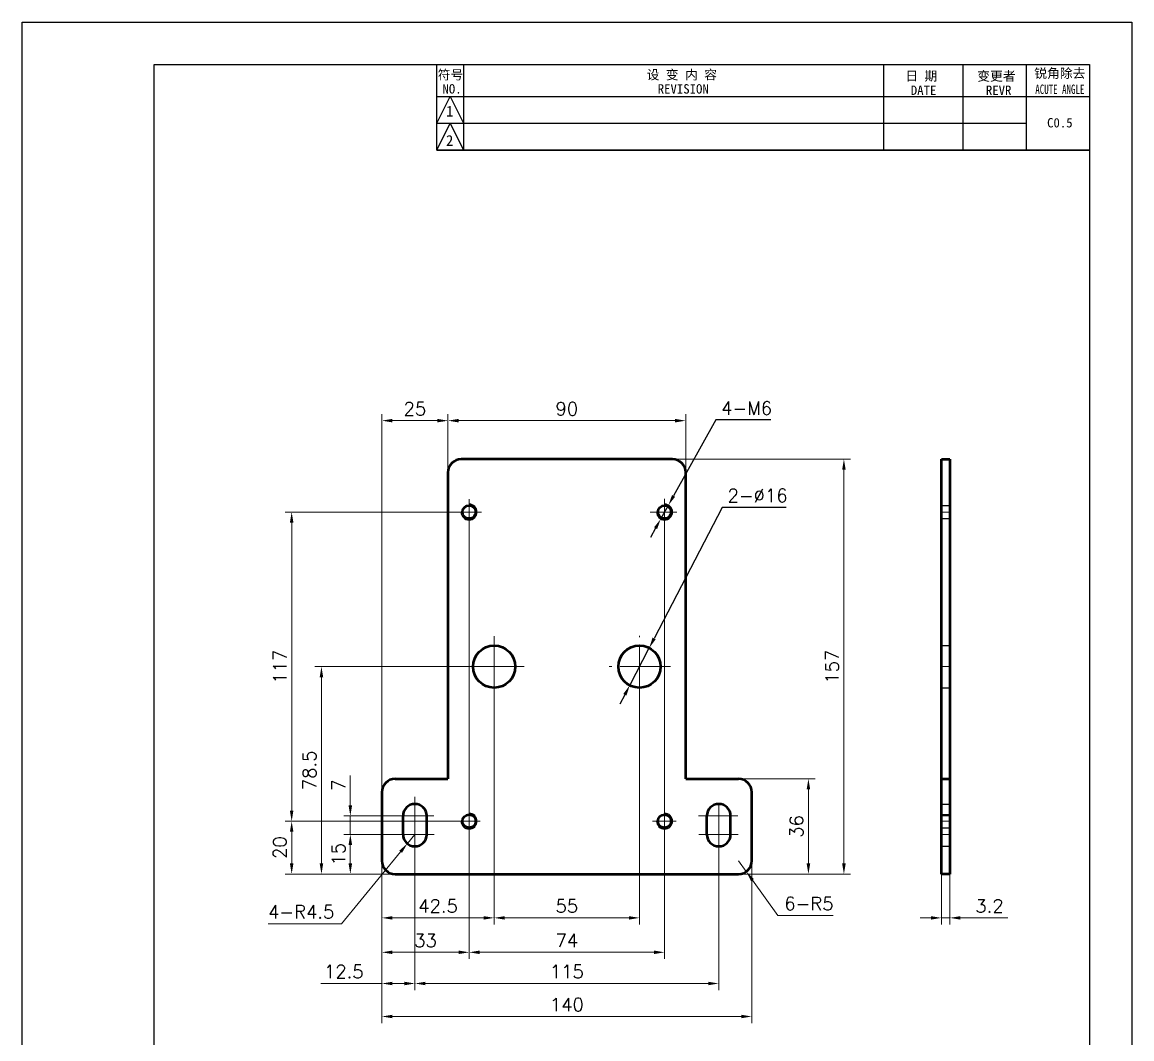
# Model space of a CAD drawing. Header units: millimetres. Extents: x -168473 to -148463, y 295526 to 306160.
# Drawn here: x -150508.3 to -150088.3, y 302549.8 to 302934.5 of the extents above; entities that cross this region are included whole.
import ezdxf
from ezdxf.enums import TextEntityAlignment as Align

# ---------------------------------------------------------------- set-up
doc = ezdxf.new("R2010")
doc.units = ezdxf.units.MM
doc.linetypes.add('CENTER2', pattern=[28.575, 19.05, -3.175, 3.175, -3.175])
doc.linetypes.add('DASHED2', pattern=[9.525, 6.35, -3.175])
for name, color, linetype, lineweight in [('A4', 3, 'Continuous', 20), ('中心线', 2, 'CENTER2', 13), ('尺寸线', 3, 'Continuous', 13), ('粗实线', 7, 'Continuous', 50), ('细实线', 4, 'Continuous', 25), ('虚线', 2, 'DASHED2', 25)]:
    doc.layers.add(name, color=color, linetype=linetype, lineweight=lineweight)
doc.styles.add('CH-1', font='')
doc.styles.get("Standard").update_dxf_attribs({"font": 'txt', "bigfont": 'gbcbig.shx'})
doc.styles.get('CH-1').set_extended_font_data('SimSun')
doc.dimstyles.new('副本02', dxfattribs={"dimscale": 2, "dimtxt": 2.5, "dimasz": 2, "dimexe": 1.25, "dimexo": 0, "dimgap": 1, "dimtad": 1, "dimdsep": 46, "dimtxsty": 'Standard', "dimcen": 0.5, "dimclrd": 3, "dimclre": 3, "dimclrt": 1, "dimadec": 1, "dimazin": 2, "dimtfac": 1, "dimtmove": 0, "dimatfit": 3, "dimfxl": 0, "dimtolj": 1, "dimlwd": -1, "dimlwe": -1, "dimarcsym": 0})
doc.dimstyles.new('副本02$3', dxfattribs={"dimscale": 2, "dimtxt": 2.5, "dimasz": 2, "dimexe": 1.25, "dimexo": 0, "dimgap": 1, "dimtad": 1, "dimtoh": 1, "dimdsep": 46, "dimtxsty": 'Standard', "dimcen": 0.5, "dimclrd": 3, "dimclre": 3, "dimclrt": 1, "dimadec": 1, "dimazin": 2, "dimtfac": 1, "dimtmove": 0, "dimatfit": 3, "dimfxl": 0, "dimtolj": 1, "dimlwd": -1, "dimlwe": -1, "dimarcsym": 0})
doc.dimstyles.new('副本02$4', dxfattribs={"dimscale": 2, "dimtxt": 2.5, "dimasz": 2, "dimexe": 1.25, "dimexo": 0, "dimgap": 1, "dimtad": 1, "dimtih": 1, "dimtoh": 1, "dimdsep": 46, "dimtxsty": 'Standard', "dimcen": 0.5, "dimclrd": 3, "dimclre": 3, "dimclrt": 1, "dimadec": 1, "dimazin": 2, "dimtfac": 1, "dimtmove": 0, "dimatfit": 3, "dimfxl": 0, "dimtolj": 1, "dimlwd": -1, "dimlwe": -1, "dimarcsym": 0})

# ---------------------------------------------------------------- blocks, each defined once
blk = doc.blocks.new('A$C0BB32EA6')
for p, q in [((-116.6, -171.23), (-116.6, 125.77)), ((-116.6, 125.77), (93.4, 125.77)), ((93.4, 125.77), (93.4, -171.23)), ((-91.6, 117.77), (85.4, 117.77)), ((-91.6, -161.23), (-91.6, 117.77)), ((-91.6, 101.56), (-91.6, 117.77)), ((-38.15, 101.56), (-38.15, 117.77)), ((-38.15, 117.77), (73.4, 117.77)), ((-38.15, 117.77), (73.4, 117.77)), ((-38.15, 117.77), (73.4, 117.77)), ((-38.15, 117.77), (73.4, 117.77)), ((-33.08, 117.77), (-33.08, 101.56)), ((46.4, 117.77), (46.4, 101.56)), ((46.4, 117.77), (46.4, 101.56)), ((46.4, 117.77), (46.4, 101.56)), ((46.4, 117.77), (46.4, 101.56)), ((46.4, 117.77), (46.4, 101.56)), ((61.4, 117.77), (61.4, 101.56)), ((61.4, 117.77), (61.4, 101.56)), ((61.4, 117.77), (61.4, 101.56)), ((61.4, 117.77), (61.4, 101.56)), ((61.4, 117.77), (61.4, 101.56)), ((73.4, 117.77), (73.4, 101.56)), ((73.4, 117.77), (73.4, 101.56)), ((73.4, 117.77), (73.4, 101.56)), ((73.4, 117.77), (73.4, 101.56)), ((73.4, 117.77), (73.4, 101.56)), ((85.4, 117.77), (85.4, -161.23)), ((-38.15, 106.63), (-35.61, 111.7)), ((-38.15, 111.7), (73.4, 111.7)), ((-38.15, 111.7), (73.4, 111.7)), ((-38.15, 111.7), (73.4, 111.7)), ((-38.15, 111.7), (73.4, 111.7)), ((-35.61, 111.7), (-33.08, 106.63)), ((73.4, 111.7), (85.4, 111.7)), ((73.4, 111.7), (85.4, 111.7)), ((73.4, 111.7), (85.4, 111.7)), ((73.4, 111.7), (85.4, 111.7)), ((-38.15, 101.56), (-35.61, 106.63)), ((-38.15, 106.63), (73.4, 106.63)), ((-38.15, 106.63), (73.4, 106.63)), ((-38.15, 106.63), (73.4, 106.63)), ((-38.15, 106.63), (73.4, 106.63)), ((-35.61, 106.63), (-33.08, 101.56)), ((-38.15, 101.56), (85.4, 101.56)), ((85.4, 101.56), (-38.15, 101.56)), ((-38.15, 101.56), (85.4, 101.56)), ((-38.15, 101.56), (85.4, 101.56)), ((-86.53, -161.23), (85.4, -161.23)), ((93.4, -171.23), (-116.6, -171.23))]:
    blk.add_line(p, q)
at = {"style": 'CH-1'}
for s, height, p in [('符号', 1.775, (-35.53, 115.86)), ('设 变 内 容', 1.775, (8.24, 115.86)), ('日 期', 1.775, (53.57, 115.61)), ('变更者', 1.775, (67.78, 115.61)), ('锐角除去', 1.775, (79.78, 116.14)), ('NO.', 1.775, (-35.25, 113.15)), ('REVISION', 1.775, (8.51, 113.15)), ('DATE', 1.775, (53.99, 112.89)), ('REVR', 1.775, (68.2, 112.89)), ('1', 2.03, (-35.7, 108.92)), ('C0.5', 1.775, (79.78, 106.74)), ('2', 2.03, (-35.7, 103.38))]:
    blk.add_text(s, height=height, dxfattribs=at).set_placement(p, align=Align.MIDDLE)
at = {"style": 'CH-1', "width": 0.7}
blk.add_text('ACUTE ANGLE', height=1.7746, dxfattribs=at).set_placement((79.78, 113.08), align=Align.MIDDLE)
blk = doc.blocks.new('*D7241')
at = {"layer": 'Defpoints', "color": 0}
for p in [(-150359.69, 302627.15), (-150372.19, 302617), (-150359.69, 302570.73)]:
    blk.add_point(p, dxfattribs=at)
at = {"layer": '尺寸线', "color": 3}
for p, q in [((-150359.69, 302627.15), (-150359.69, 302568.23)), ((-150372.19, 302617), (-150372.19, 302568.23)), ((-150372.19, 302570.73), (-150395.28, 302570.73)), ((-150363.69, 302570.73), (-150368.19, 302570.73))]:
    blk.add_line(p, q, dxfattribs=at)
for points in [[(-150368.19, 302571.39), (-150368.19, 302570.06), (-150372.19, 302570.73)], [(-150363.69, 302571.39), (-150363.69, 302570.06), (-150359.69, 302570.73)]]:
    blk.add_solid(points, dxfattribs=at)
at = {"layer": '尺寸线', "color": 1, "insert": (-150386.61, 302575.23), "char_height": 5, "attachment_point": 5}
blk.add_mtext('\\A1;12.5', dxfattribs=at)
blk = doc.blocks.new('*D7242')
at = {"layer": 'Defpoints', "color": 0}
for p in [(-150359.69, 302627.15), (-150244.69, 302627.15), (-150244.69, 302570.73)]:
    blk.add_point(p, dxfattribs=at)
at = {"layer": '尺寸线', "color": 3}
for p, q in [((-150359.69, 302627.15), (-150359.69, 302568.23)), ((-150244.69, 302627.15), (-150244.69, 302568.23)), ((-150355.69, 302570.73), (-150248.69, 302570.73))]:
    blk.add_line(p, q, dxfattribs=at)
for points in [[(-150355.69, 302571.39), (-150355.69, 302570.06), (-150359.69, 302570.73)], [(-150248.69, 302571.39), (-150248.69, 302570.06), (-150244.69, 302570.73)]]:
    blk.add_solid(points, dxfattribs=at)
at = {"layer": '尺寸线', "color": 1, "insert": (-150302.19, 302575.23), "char_height": 5, "attachment_point": 5}
blk.add_mtext('\\A1;115', dxfattribs=at)
blk = doc.blocks.new('*D7243')
at = {"layer": 'Defpoints', "color": 0}
for p in [(-150339.19, 302632.15), (-150372.19, 302617), (-150372.19, 302582.53)]:
    blk.add_point(p, dxfattribs=at)
at = {"layer": '尺寸线', "color": 3}
for p, q in [((-150339.19, 302632.15), (-150339.19, 302580.03)), ((-150372.19, 302617), (-150372.19, 302580.03)), ((-150343.19, 302582.53), (-150368.19, 302582.53))]:
    blk.add_line(p, q, dxfattribs=at)
for points in [[(-150368.19, 302583.2), (-150368.19, 302581.87), (-150372.19, 302582.53)], [(-150343.19, 302583.2), (-150343.19, 302581.87), (-150339.19, 302582.53)]]:
    blk.add_solid(points, dxfattribs=at)
at = {"layer": '尺寸线', "color": 1, "insert": (-150355.69, 302587.03), "char_height": 5, "attachment_point": 5}
blk.add_mtext('\\A1;33', dxfattribs=at)
blk = doc.blocks.new('*D7244')
at = {"layer": 'Defpoints', "color": 0}
for p in [(-150339.19, 302749.15), (-150265.19, 302749.15), (-150265.19, 302582.53)]:
    blk.add_point(p, dxfattribs=at)
at = {"layer": '尺寸线', "color": 3}
for p, q in [((-150339.19, 302749.15), (-150339.19, 302580.03)), ((-150265.19, 302749.15), (-150265.19, 302580.03)), ((-150335.19, 302582.53), (-150269.19, 302582.53))]:
    blk.add_line(p, q, dxfattribs=at)
for points in [[(-150335.19, 302583.2), (-150335.19, 302581.87), (-150339.19, 302582.53)], [(-150269.19, 302583.2), (-150269.19, 302581.87), (-150265.19, 302582.53)]]:
    blk.add_solid(points, dxfattribs=at)
at = {"layer": '尺寸线', "color": 1, "insert": (-150302.19, 302587.03), "char_height": 5, "attachment_point": 5}
blk.add_mtext('\\A1;74', dxfattribs=at)
blk = doc.blocks.new('*D7245')
at = {"layer": 'Defpoints', "color": 0}
for p in [(-150329.69, 302690.65), (-150372.19, 302617), (-150329.69, 302595.56)]:
    blk.add_point(p, dxfattribs=at)
at = {"layer": '尺寸线', "color": 3}
for p, q in [((-150329.69, 302690.65), (-150329.69, 302593.06)), ((-150372.19, 302617), (-150372.19, 302593.06)), ((-150368.19, 302595.56), (-150333.69, 302595.56))]:
    blk.add_line(p, q, dxfattribs=at)
for points in [[(-150368.19, 302596.22), (-150368.19, 302594.89), (-150372.19, 302595.56)], [(-150333.69, 302596.22), (-150333.69, 302594.89), (-150329.69, 302595.56)]]:
    blk.add_solid(points, dxfattribs=at)
at = {"layer": '尺寸线', "color": 1, "insert": (-150350.94, 302600.06), "char_height": 5, "attachment_point": 5}
blk.add_mtext('\\A1;42.5', dxfattribs=at)
blk = doc.blocks.new('*D7246')
at = {"layer": 'Defpoints', "color": 0}
for p in [(-150329.69, 302690.65), (-150274.69, 302690.65), (-150274.69, 302595.56)]:
    blk.add_point(p, dxfattribs=at)
at = {"layer": '尺寸线', "color": 3}
for p, q in [((-150329.69, 302690.65), (-150329.69, 302593.06)), ((-150274.69, 302690.65), (-150274.69, 302593.06)), ((-150325.69, 302595.56), (-150278.69, 302595.56))]:
    blk.add_line(p, q, dxfattribs=at)
for points in [[(-150325.69, 302596.22), (-150325.69, 302594.89), (-150329.69, 302595.56)], [(-150278.69, 302596.22), (-150278.69, 302594.89), (-150274.69, 302595.56)]]:
    blk.add_solid(points, dxfattribs=at)
at = {"layer": '尺寸线', "color": 1, "insert": (-150302.19, 302600.06), "char_height": 5, "attachment_point": 5}
blk.add_mtext('\\A1;55', dxfattribs=at)
blk = doc.blocks.new('*D7247')
at = {"layer": 'Defpoints', "color": 0}
for p in [(-150347.19, 302783.74), (-150347.19, 302764.15), (-150372.19, 302643.15)]:
    blk.add_point(p, dxfattribs=at)
at = {"layer": '尺寸线', "color": 3}
for p, q in [((-150372.19, 302643.15), (-150372.19, 302786.24)), ((-150368.19, 302783.74), (-150351.19, 302783.74)), ((-150347.19, 302764.15), (-150347.19, 302786.24))]:
    blk.add_line(p, q, dxfattribs=at)
for points in [[(-150368.19, 302784.41), (-150368.19, 302783.08), (-150372.19, 302783.74)], [(-150351.19, 302784.41), (-150351.19, 302783.08), (-150347.19, 302783.74)]]:
    blk.add_solid(points, dxfattribs=at)
at = {"layer": '尺寸线', "color": 1, "insert": (-150359.69, 302788.24), "char_height": 5, "attachment_point": 5}
blk.add_mtext('\\A1;25', dxfattribs=at)
blk = doc.blocks.new('*D7248')
at = {"layer": 'Defpoints', "color": 0}
for p in [(-150257.19, 302783.74), (-150347.19, 302764.15), (-150257.19, 302764.15)]:
    blk.add_point(p, dxfattribs=at)
at = {"layer": '尺寸线', "color": 3}
for p, q in [((-150347.19, 302764.15), (-150347.19, 302786.24)), ((-150343.19, 302783.74), (-150261.19, 302783.74)), ((-150257.19, 302764.15), (-150257.19, 302786.24))]:
    blk.add_line(p, q, dxfattribs=at)
for points in [[(-150343.19, 302784.41), (-150343.19, 302783.08), (-150347.19, 302783.74)], [(-150261.19, 302784.41), (-150261.19, 302783.08), (-150257.19, 302783.74)]]:
    blk.add_solid(points, dxfattribs=at)
at = {"layer": '尺寸线', "color": 1, "insert": (-150302.19, 302788.24), "char_height": 5, "attachment_point": 5}
blk.add_mtext('\\A1;90', dxfattribs=at)
blk = doc.blocks.new('*D7249')
at = {"layer": 'Defpoints', "color": 0}
for p in [(-150372.19, 302617), (-150232.19, 302617.15), (-150232.19, 302558.23)]:
    blk.add_point(p, dxfattribs=at)
at = {"layer": '尺寸线', "color": 3}
for p, q in [((-150372.19, 302617), (-150372.19, 302555.73)), ((-150232.19, 302617.15), (-150232.19, 302555.73)), ((-150368.19, 302558.23), (-150236.19, 302558.23))]:
    blk.add_line(p, q, dxfattribs=at)
for points in [[(-150368.19, 302558.9), (-150368.19, 302557.57), (-150372.19, 302558.23)], [(-150236.19, 302558.9), (-150236.19, 302557.57), (-150232.19, 302558.23)]]:
    blk.add_solid(points, dxfattribs=at)
at = {"layer": '尺寸线', "color": 1, "insert": (-150302.19, 302562.73), "char_height": 5, "attachment_point": 5}
blk.add_mtext('\\A1;140', dxfattribs=at)
blk = doc.blocks.new('*D7250')
at = {"layer": 'Defpoints', "color": 0}
for p in [(-150384.14, 302627.15), (-150359.69, 302627.15), (-150367.19, 302612.15)]:
    blk.add_point(p, dxfattribs=at)
at = {"layer": '尺寸线', "color": 3}
for p, q in [((-150359.69, 302627.15), (-150386.64, 302627.15)), ((-150384.14, 302616.15), (-150384.14, 302623.15)), ((-150367.19, 302612.15), (-150386.64, 302612.15))]:
    blk.add_line(p, q, dxfattribs=at)
for points in [[(-150384.81, 302623.15), (-150383.47, 302623.15), (-150384.14, 302627.15)], [(-150384.81, 302616.15), (-150383.47, 302616.15), (-150384.14, 302612.15)]]:
    blk.add_solid(points, dxfattribs=at)
at = {"layer": '尺寸线', "color": 1, "insert": (-150388.64, 302619.65), "char_height": 5, "attachment_point": 5, "rotation": 90}
blk.add_mtext('\\A1;15', dxfattribs=at)
blk = doc.blocks.new('*D7251')
at = {"layer": 'Defpoints', "color": 0}
for p in [(-150384.14, 302634.15), (-150359.69, 302634.15), (-150359.69, 302627.15)]:
    blk.add_point(p, dxfattribs=at)
at = {"layer": '尺寸线', "color": 3}
for p, q in [((-150384.14, 302638.15), (-150384.14, 302649.48)), ((-150359.69, 302634.15), (-150386.64, 302634.15)), ((-150384.14, 302627.15), (-150384.14, 302634.15)), ((-150359.69, 302627.15), (-150386.64, 302627.15)), ((-150384.14, 302623.15), (-150384.14, 302619.15))]:
    blk.add_line(p, q, dxfattribs=at)
for points in [[(-150384.81, 302638.15), (-150383.47, 302638.15), (-150384.14, 302634.15)], [(-150384.81, 302623.15), (-150383.47, 302623.15), (-150384.14, 302627.15)]]:
    blk.add_solid(points, dxfattribs=at)
at = {"layer": '尺寸线', "color": 1, "insert": (-150388.64, 302645.82), "char_height": 5, "attachment_point": 5, "rotation": 90}
blk.add_mtext('\\A1;7', dxfattribs=at)
blk = doc.blocks.new('*D7252')
at = {"layer": 'Defpoints', "color": 0}
for p in [(-150406.34, 302632.15), (-150339.19, 302632.15), (-150367.19, 302612.15)]:
    blk.add_point(p, dxfattribs=at)
at = {"layer": '尺寸线', "color": 3}
for p, q in [((-150339.19, 302632.15), (-150408.84, 302632.15)), ((-150406.34, 302616.15), (-150406.34, 302628.15)), ((-150367.19, 302612.15), (-150408.84, 302612.15))]:
    blk.add_line(p, q, dxfattribs=at)
for points in [[(-150407.01, 302628.15), (-150405.68, 302628.15), (-150406.34, 302632.15)], [(-150407.01, 302616.15), (-150405.68, 302616.15), (-150406.34, 302612.15)]]:
    blk.add_solid(points, dxfattribs=at)
at = {"layer": '尺寸线', "color": 1, "insert": (-150410.84, 302622.15), "char_height": 5, "attachment_point": 5, "rotation": 90}
blk.add_mtext('\\A1;20', dxfattribs=at)
blk = doc.blocks.new('*D7253')
at = {"layer": 'Defpoints', "color": 0}
for p in [(-150406.34, 302749.15), (-150339.19, 302749.15), (-150339.19, 302632.15)]:
    blk.add_point(p, dxfattribs=at)
at = {"layer": '尺寸线', "color": 3}
for p, q in [((-150339.19, 302749.15), (-150408.84, 302749.15)), ((-150406.34, 302636.15), (-150406.34, 302745.15)), ((-150339.19, 302632.15), (-150408.84, 302632.15))]:
    blk.add_line(p, q, dxfattribs=at)
for points in [[(-150407.01, 302745.15), (-150405.68, 302745.15), (-150406.34, 302749.15)], [(-150407.01, 302636.15), (-150405.68, 302636.15), (-150406.34, 302632.15)]]:
    blk.add_solid(points, dxfattribs=at)
at = {"layer": '尺寸线', "color": 1, "insert": (-150410.84, 302690.65), "char_height": 5, "attachment_point": 5, "rotation": 90}
blk.add_mtext('\\A1;117', dxfattribs=at)
blk = doc.blocks.new('*D7254')
at = {"layer": 'Defpoints', "color": 0}
for p in [(-150395.06, 302690.65), (-150329.69, 302690.65), (-150367.19, 302612.15)]:
    blk.add_point(p, dxfattribs=at)
at = {"layer": '尺寸线', "color": 3}
for p, q in [((-150329.69, 302690.65), (-150397.56, 302690.65)), ((-150395.06, 302616.15), (-150395.06, 302686.65)), ((-150367.19, 302612.15), (-150397.56, 302612.15))]:
    blk.add_line(p, q, dxfattribs=at)
for points in [[(-150395.73, 302686.65), (-150394.4, 302686.65), (-150395.06, 302690.65)], [(-150395.73, 302616.15), (-150394.4, 302616.15), (-150395.06, 302612.15)]]:
    blk.add_solid(points, dxfattribs=at)
at = {"layer": '尺寸线', "color": 1, "insert": (-150399.56, 302651.4), "char_height": 5, "attachment_point": 5, "rotation": 90}
blk.add_mtext('\\A1;78.5', dxfattribs=at)
blk = doc.blocks.new('*D7255')
at = {"layer": 'Defpoints', "color": 0}
for p in [(-150160.41, 302612.15), (-150157.21, 302612.15), (-150157.21, 302595.56)]:
    blk.add_point(p, dxfattribs=at)
at = {"layer": '尺寸线', "color": 3}
for p, q in [((-150160.41, 302612.15), (-150160.41, 302593.06)), ((-150157.21, 302612.15), (-150157.21, 302593.06)), ((-150164.41, 302595.56), (-150168.41, 302595.56)), ((-150160.41, 302595.56), (-150157.21, 302595.56)), ((-150153.21, 302595.56), (-150135.21, 302595.56))]:
    blk.add_line(p, q, dxfattribs=at)
for points in [[(-150164.41, 302596.22), (-150164.41, 302594.89), (-150160.41, 302595.56)], [(-150153.21, 302596.22), (-150153.21, 302594.89), (-150157.21, 302595.56)]]:
    blk.add_solid(points, dxfattribs=at)
at = {"layer": '尺寸线', "color": 1, "insert": (-150142.21, 302600.06), "char_height": 5, "attachment_point": 5}
blk.add_mtext('\\A1;3.2', dxfattribs=at)
blk = doc.blocks.new('*D7256')
at = {"layer": 'Defpoints', "color": 0}
for p in [(-150263.73, 302751.77), (-150266.65, 302746.53)]:
    blk.add_point(p, dxfattribs=at)
at = {"layer": '细实线', "color": 3}
for p, q in [((-150245.76, 302784), (-150261.78, 302755.26)), ((-150224.99, 302784), (-150245.76, 302784)), ((-150266.65, 302746.53), (-150263.73, 302751.77)), ((-150268.6, 302743.04), (-150270.55, 302739.54))]:
    blk.add_line(p, q, dxfattribs=at)
for points in [[(-150262.37, 302755.59), (-150261.2, 302754.94), (-150263.73, 302751.77)], [(-150269.18, 302743.36), (-150268.02, 302742.71), (-150266.65, 302746.53)]]:
    blk.add_solid(points, dxfattribs=at)
at = {"layer": '细实线', "color": 1, "insert": (-150234.15, 302788.5), "char_height": 5, "attachment_point": 5}
blk.add_mtext('\\A1;{\\Ftxt,@extfont2|c134;4-M6}', dxfattribs=at)
blk = doc.blocks.new('*D7257')
at = {"layer": 'Defpoints', "color": 0}
for p in [(-150271, 302697.75), (-150278.38, 302683.55)]:
    blk.add_point(p, dxfattribs=at)
at = {"layer": '细实线', "color": 3}
for p, q in [((-150243.4, 302750.88), (-150269.16, 302701.3)), ((-150219.15, 302750.88), (-150243.4, 302750.88)), ((-150278.38, 302683.55), (-150271, 302697.75)), ((-150280.23, 302680), (-150282.07, 302676.45))]:
    blk.add_line(p, q, dxfattribs=at)
for points in [[(-150269.75, 302701.61), (-150268.57, 302700.99), (-150271, 302697.75)], [(-150280.82, 302680.31), (-150279.63, 302679.7), (-150278.38, 302683.55)]]:
    blk.add_solid(points, dxfattribs=at)
at = {"layer": '细实线', "color": 1, "insert": (-150229.98, 302755.38), "char_height": 5, "attachment_point": 5}
blk.add_mtext('\\A1;{\\Ftxt,@extfont2|c134;2-}∅16', dxfattribs=at)
blk = doc.blocks.new('*D7258')
at = {"layer": 'Defpoints', "color": 0}
for p in [(-150237.19, 302648.15), (-150210.75, 302648.15), (-150237.19, 302612.15)]:
    blk.add_point(p, dxfattribs=at)
at = {"layer": '尺寸线', "color": 3}
for p, q in [((-150237.19, 302648.15), (-150208.25, 302648.15)), ((-150210.75, 302616.15), (-150210.75, 302644.15)), ((-150237.19, 302612.15), (-150208.25, 302612.15))]:
    blk.add_line(p, q, dxfattribs=at)
for points in [[(-150211.42, 302644.15), (-150210.08, 302644.15), (-150210.75, 302648.15)], [(-150211.42, 302616.15), (-150210.08, 302616.15), (-150210.75, 302612.15)]]:
    blk.add_solid(points, dxfattribs=at)
at = {"layer": '尺寸线', "color": 1, "insert": (-150215.25, 302630.15), "char_height": 5, "attachment_point": 5, "rotation": 90}
blk.add_mtext('\\A1;36', dxfattribs=at)
blk = doc.blocks.new('*D7259')
at = {"layer": 'Defpoints', "color": 0}
for p in [(-150262.19, 302769.15), (-150197.31, 302769.15), (-150237.19, 302612.15)]:
    blk.add_point(p, dxfattribs=at)
at = {"layer": '尺寸线', "color": 3}
for p, q in [((-150262.19, 302769.15), (-150194.81, 302769.15)), ((-150197.31, 302616.15), (-150197.31, 302765.15)), ((-150237.19, 302612.15), (-150194.81, 302612.15))]:
    blk.add_line(p, q, dxfattribs=at)
for points in [[(-150197.98, 302765.15), (-150196.64, 302765.15), (-150197.31, 302769.15)], [(-150197.98, 302616.15), (-150196.64, 302616.15), (-150197.31, 302612.15)]]:
    blk.add_solid(points, dxfattribs=at)
at = {"layer": '尺寸线', "color": 1, "insert": (-150201.81, 302690.65), "char_height": 5, "attachment_point": 5, "rotation": 90}
blk.add_mtext('\\A1;157', dxfattribs=at)
blk = doc.blocks.new('*D7260')
at = {"layer": 'Defpoints', "color": 0}
for p in [(-150237.19, 302617.15), (-150234.27, 302613.09)]:
    blk.add_point(p, dxfattribs=at)
at = {"layer": '尺寸线', "color": 3}
for p, q in [((-150237.19, 302617.15), (-150234.27, 302613.09)), ((-150222.32, 302596.46), (-150231.94, 302609.84)), ((-150201.39, 302596.46), (-150222.32, 302596.46))]:
    blk.add_line(p, q, dxfattribs=at)
blk.add_solid([(-150231.4, 302610.23), (-150232.48, 302609.45), (-150234.27, 302613.09)], dxfattribs=at)
at = {"layer": '尺寸线', "color": 1, "insert": (-150210.56, 302600.96), "char_height": 5, "attachment_point": 5}
blk.add_mtext('\\A1;{\\Ftxt,@extfont2|c134;6-}R5', dxfattribs=at)
blk = doc.blocks.new('*D7261')
at = {"layer": 'Defpoints', "color": 0}
for p in [(-150359.69, 302627.15), (-150362.55, 302623.68)]:
    blk.add_point(p, dxfattribs=at)
at = {"layer": '尺寸线', "color": 3}
for p, q in [((-150359.69, 302627.15), (-150362.55, 302623.68)), ((-150387.5, 302593.34), (-150365.09, 302620.59)), ((-150415.24, 302593.34), (-150387.5, 302593.34))]:
    blk.add_line(p, q, dxfattribs=at)
blk.add_solid([(-150365.61, 302621.01), (-150364.58, 302620.16), (-150362.55, 302623.68)], dxfattribs=at)
at = {"layer": '尺寸线', "color": 1, "insert": (-150402.74, 302597.84), "char_height": 5, "attachment_point": 5}
blk.add_mtext('\\A1;{\\Ftxt,@extfont2|c134;4-}R4.5', dxfattribs=at)

msp = doc.modelspace()

# ---------------------------------------------------------------- linework, layer by layer
at = {"layer": 'A4'}
msp.add_lwpolyline([(-150508.34, 302934.544), (-150088.34, 302934.544), (-150088.34, 302340.544), (-150508.34, 302340.544)], close=True, dxfattribs=at)
at = {"layer": '中心线'}
for p, q in [((-150339.193, 302754.019), (-150339.193, 302744.163)), ((-150265.193, 302744.267), (-150265.193, 302754.097)), ((-150334.488, 302749.151), (-150343.772, 302749.151)), ((-150260.552, 302749.151), (-150270.654, 302749.151)), ((-150160.406, 302749.151), (-150157.206, 302749.151)), ((-150329.693, 302702.131), (-150329.693, 302679.415)), ((-150274.693, 302679.545), (-150274.693, 302702.364)), ((-150318.281, 302690.651), (-150341.513, 302690.651)), ((-150262.985, 302690.651), (-150286.228, 302690.651)), ((-150160.406, 302690.651), (-150157.206, 302690.651)), ((-150359.693, 302641.419), (-150359.693, 302619.551)), ((-150244.693, 302619.584), (-150244.693, 302641.533)), ((-150339.193, 302636.221), (-150339.193, 302628.05)), ((-150265.193, 302627.447), (-150265.193, 302636.625)), ((-150367.157, 302634.151), (-150352.514, 302634.151)), ((-150343.376, 302632.151), (-150335.055, 302632.151)), ((-150269.823, 302632.151), (-150260.842, 302632.151)), ((-150252.33, 302634.151), (-150237.476, 302634.151)), ((-150160.406, 302634.151), (-150157.206, 302634.151)), ((-150160.406, 302632.151), (-150157.206, 302632.151)), ((-150367.244, 302627.151), (-150352.384, 302627.151)), ((-150252.251, 302627.151), (-150237.36, 302627.151)), ((-150160.406, 302627.151), (-150157.206, 302627.151))]:
    msp.add_line(p, q, dxfattribs=at)
at = {"layer": '粗实线'}
for p, q in [((-150262.193, 302769.151), (-150342.193, 302769.151)), ((-150160.406, 302769.151), (-150157.206, 302769.151)), ((-150160.406, 302612.151), (-150160.406, 302769.151)), ((-150157.206, 302769.151), (-150157.206, 302612.151)), ((-150347.193, 302764.151), (-150347.193, 302648.151)), ((-150257.193, 302648.151), (-150257.193, 302764.151)), ((-150367.193, 302648.151), (-150347.193, 302648.151)), ((-150257.193, 302648.151), (-150237.193, 302648.151)), ((-150160.406, 302648.151), (-150157.206, 302648.151)), ((-150372.193, 302643.151), (-150372.193, 302617.151)), ((-150232.193, 302617.151), (-150232.193, 302643.151)), ((-150364.193, 302627.151), (-150364.193, 302634.151)), ((-150355.193, 302627.151), (-150355.193, 302634.151)), ((-150249.193, 302627.151), (-150249.193, 302634.151)), ((-150240.193, 302627.151), (-150240.193, 302634.151)), ((-150367.193, 302612.151), (-150237.193, 302612.151)), ((-150157.206, 302612.151), (-150160.406, 302612.151))]:
    msp.add_line(p, q, dxfattribs=at)
for centre, radius in [((-150339.193, 302749.151), 2.5), ((-150265.193, 302749.151), 2.5), ((-150329.693, 302690.651), 8), ((-150274.693, 302690.651), 8), ((-150339.193, 302632.151), 2.5), ((-150265.193, 302632.151), 2.5)]:
    msp.add_circle(centre, radius, dxfattribs=at)
for centre, radius, start, end in [((-150342.193, 302764.151), 5, 90, 180), ((-150262.193, 302764.151), 5, 0, 90), ((-150367.193, 302643.151), 5, 90, 180), ((-150237.193, 302643.151), 5, 0, 90), ((-150359.693, 302634.151), 4.5, 0, 180), ((-150244.693, 302634.151), 4.5, 0, 180), ((-150359.693, 302627.151), 4.5, 180, 0), ((-150244.693, 302627.151), 4.5, 180, 0), ((-150367.193, 302617.151), 5, 180, 270), ((-150237.193, 302617.151), 5, 270, 0)]:
    msp.add_arc(centre, radius, start, end, dxfattribs=at)
at = {"layer": '细实线'}
for centre in [(-150339.193, 302749.151), (-150265.193, 302749.151), (-150339.193, 302632.151), (-150265.193, 302632.151)]:
    msp.add_arc(centre, 3, 180, 90, dxfattribs=at)
at = {"layer": '虚线'}
for p, q in [((-150160.406, 302751.651), (-150157.206, 302751.651)), ((-150160.406, 302746.651), (-150157.206, 302746.651)), ((-150160.406, 302698.651), (-150157.206, 302698.651)), ((-150160.406, 302682.651), (-150157.206, 302682.651)), ((-150160.406, 302638.651), (-150157.206, 302638.651)), ((-150160.406, 302634.651), (-150157.206, 302634.651)), ((-150160.406, 302629.651), (-150157.206, 302629.651)), ((-150160.406, 302622.651), (-150157.206, 302622.651))]:
    msp.add_line(p, q, dxfattribs=at)

# ---------------------------------------------------------------- block references
at = {"xscale": 2, "yscale": 2, "zscale": 2}
msp.add_blockref('A$C0BB32EA6', (-150275.14, 302683.01), dxfattribs=at)

# ---------------------------------------------------------------- dimensions: what is measured, and where the dimension line sits
at = {"layer": '尺寸线'}
for base, p1, p2, picture, middle in [((-150347.193, 302783.742), (-150372.193, 302643.151), (-150347.193, 302764.151), '*D7247', (-150359.693, 302788.242)), ((-150257.193, 302783.742), (-150347.193, 302764.151), (-150257.193, 302764.151), '*D7248', (-150302.193, 302788.242)), ((-150265.193, 302582.533), (-150339.193, 302749.151), (-150265.193, 302749.151), '*D7244', (-150302.193, 302587.033)), ((-150329.693, 302595.557), (-150372.191, 302617.004), (-150329.693, 302690.651), '*D7245', (-150350.942, 302600.057)), ((-150274.693, 302595.557), (-150329.693, 302690.651), (-150274.693, 302690.651), '*D7246', (-150302.193, 302600.057)), ((-150372.191, 302582.533), (-150339.193, 302632.151), (-150372.191, 302617.004), '*D7243', (-150355.692, 302587.033)), ((-150244.693, 302570.726), (-150359.693, 302627.151), (-150244.693, 302627.151), '*D7242', (-150302.193, 302575.226)), ((-150232.193, 302558.234), (-150372.191, 302617.004), (-150232.193, 302617.151), '*D7249', (-150302.192, 302562.734)), ((-150157.206, 302595.557), (-150160.406, 302612.151), (-150157.206, 302612.151), '*D7255', (-150142.206, 302600.057))]:
    dim = msp.add_linear_dim(base=base, p1=p1, p2=p2, dimstyle='副本02', dxfattribs=at)
    dim.commit()
    dim.dimension.update_dxf_attribs({"geometry": picture, "text_midpoint": middle})
for base, p1, p2, picture, middle in [((-150197.309, 302769.151), (-150237.193, 302612.151), (-150262.193, 302769.151), '*D7259', (-150201.809, 302690.651)), ((-150406.343, 302749.151), (-150339.193, 302632.151), (-150339.193, 302749.151), '*D7253', (-150410.843, 302690.651)), ((-150395.064, 302690.651), (-150367.193, 302612.151), (-150329.693, 302690.651), '*D7254', (-150399.564, 302651.401)), ((-150384.138, 302634.151), (-150359.693, 302627.151), (-150359.693, 302634.151), '*D7251', (-150388.638, 302645.818)), ((-150210.75, 302648.151), (-150237.193, 302612.151), (-150237.193, 302648.151), '*D7258', (-150215.25, 302630.151)), ((-150406.343, 302632.151), (-150367.193, 302612.151), (-150339.193, 302632.151), '*D7252', (-150410.843, 302622.151)), ((-150384.138, 302627.151), (-150367.193, 302612.151), (-150359.693, 302627.151), '*D7250', (-150388.638, 302619.651))]:
    dim = msp.add_linear_dim(base=base, p1=p1, p2=p2, angle=90, dimstyle='副本02', dxfattribs=at)
    dim.commit()
    dim.dimension.update_dxf_attribs({"geometry": picture, "text_midpoint": middle})
for center, mpoint, text, picture, middle in [((-150359.693, 302627.151), (-150362.551, 302623.676), '{\\Ftxt,@extfont2|c134;4-}<>', '*D7261', (-150402.737, 302593.344)), ((-150237.193, 302617.151), (-150234.274, 302613.091), '{\\Ftxt,@extfont2|c134;6-}<>', '*D7260', (-150210.561, 302596.459))]:
    dim = msp.add_radius_dim(center=center, mpoint=mpoint, text=text, dimstyle='副本02$4', dxfattribs=at)
    dim.commit()
    dim.dimension.update_dxf_attribs({"geometry": picture, "text_midpoint": middle, "dimtype": 164})
dim = msp.add_linear_dim(base=(-150359.693, 302570.726), p1=(-150372.191, 302617.004), p2=(-150359.693, 302627.151), dimstyle='副本02', dxfattribs=at)
dim.commit()
dim.dimension.update_dxf_attribs({"geometry": '*D7241', "text_midpoint": (-150386.611, 302570.726), "dimtype": 160})
at = {"layer": '细实线'}
for p1, p2, text, picture, middle in [((-150266.654, 302746.531), (-150263.732, 302751.771), '{\\Ftxt,@extfont2|c134;4-M6}', '*D7256', (-150234.153, 302784.002)), ((-150278.382, 302683.552), (-150271.004, 302697.75), '{\\Ftxt,@extfont2|c134;2-}<>', '*D7257', (-150229.982, 302750.875))]:
    dim = msp.add_diameter_dim_2p(p1=p1, p2=p2, text=text, dimstyle='副本02$3', dxfattribs=at)
    dim.commit()
    dim.dimension.update_dxf_attribs({"geometry": picture, "text_midpoint": middle, "dimtype": 163})

doc.saveas('drawing.dxf')
